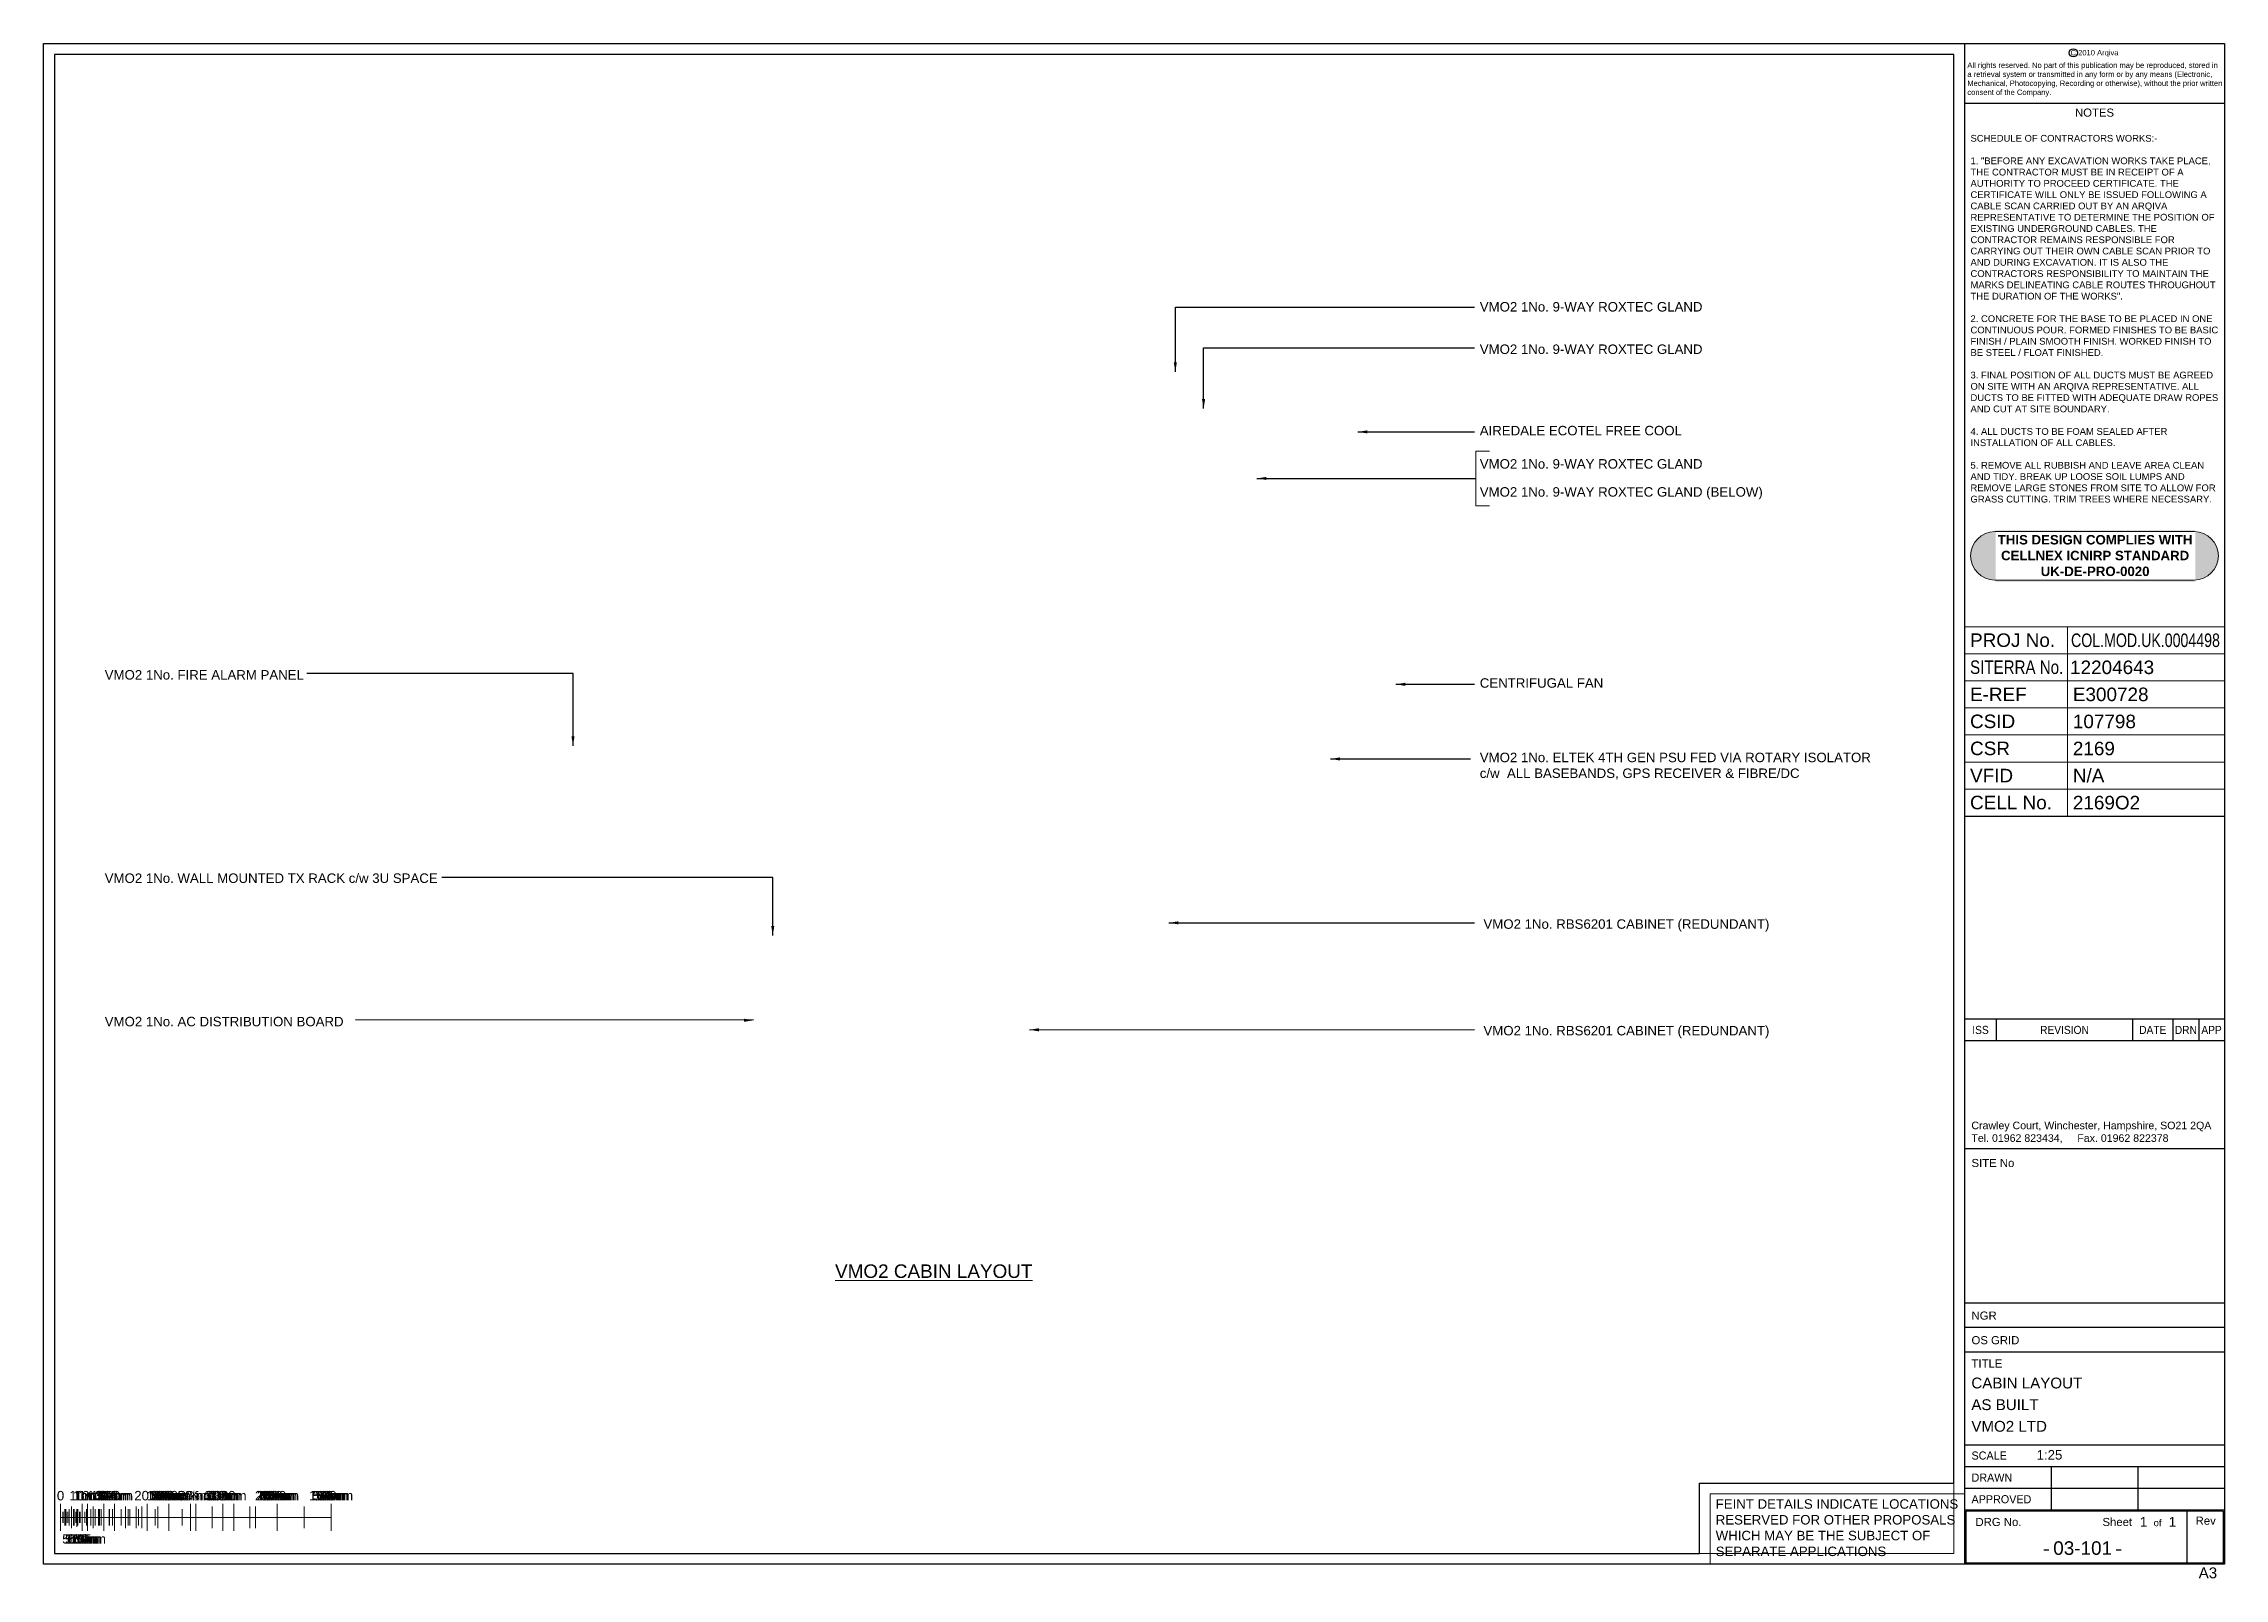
# Paper-space layout '03-101 VMO2 LTD CABIN LAYOUT' of a CAD drawing. Header units: millimetres. Extents: x 0 to 403, y -3 to 281.
import ezdxf
from ezdxf.enums import TextEntityAlignment as Align

# ---------------------------------------------------------------- set-up
doc = ezdxf.new("R2010")
doc.units = ezdxf.units.MM
doc.header["$LTSCALE"] = 30
doc.layers.add('ACAD ENTITIES HIDDEN', color=7, linetype='Continuous')
doc.layers.add('BORDER', color=7, linetype='Continuous', lineweight=25)
doc.layers.add('TEXT AND DIMENSIONS', color=7, linetype='Continuous', lineweight=13)
doc.layers.add('VIEWPORTS', color=7, linetype='Continuous', plot=False)
doc.styles.add('textstyle3', font='arial.ttf')
doc.styles.add('textstyle4', font='arial.ttf', dxfattribs={"width": 0.9})
doc.styles.add('textstyle5', font='arial.ttf', dxfattribs={"width": 0.95})
doc.dimstyles.new('QCADDimStyle', dxfattribs={"dimtxt": 1.75, "dimasz": 1.75, "dimexe": 1.75, "dimexo": 1.75, "dimgap": 0.75, "dimtad": 1, "dimtoh": 1, "dimzin": 12, "dimdsep": 46, "dimtxsty": 'Standard', "dimcen": 0.09, "dimclrt": 256, "dimazin": 3, "dimtfac": 1, "dimtdec": 4, "dimtofl": 0, "dimtmove": 2, "dimatfit": 3, "dimfxl": 1, "dimtolj": 1, "dimtzin": 0, "dimarcsym": 0})

# ---------------------------------------------------------------- blocks, each defined once
blk = doc.blocks.new('A3MAS')
at = {"layer": 'BORDER'}
for p, q in [((0, 281), (403, 281)), ((0, 0), (0, 281)), ((355, 281), (355, 0)), ((403, 281), (403, 0)), ((355, 270), (403, 270)), ((355, 138.24), (403, 138.24)), ((403, 100.74), (355, 100.74)), ((403, 96.74), (355, 96.74)), ((360.85, 100.74), (360.85, 96.74)), ((386.04, 100.74), (386.04, 96.74)), ((393.5, 100.74), (393.5, 96.74)), ((398.25, 100.74), (398.25, 96.74)), ((403, 76.74), (355, 76.74)), ((403, 48.21), (355, 48.21)), ((403, 43.71), (355, 43.71)), ((403, 39.21), (355, 39.21)), ((403, 22), (355, 22)), ((403, 18), (355, 18)), ((371, 18), (371, 10)), ((387, 18), (387, 10)), ((403, 14), (355, 14)), ((403, 10), (355, 10)), ((355.2, 9.8), (355.2, 0.2)), ((402.8, 9.8), (355.2, 9.8)), ((396.05, 9.8), (396.05, 0.2)), ((402.8, 9.8), (402.8, 0.2)), ((403, 0), (0, 0)), ((402.8, 0.2), (355.2, 0.2))]:
    blk.add_line(p, q, dxfattribs=at)
at = {"layer": 'BORDER', "const_width": 0.25}
for points in [[(369.61, 2.64), (370.61, 2.64)], [(382.95, 2.64), (383.95, 2.64)]]:
    blk.add_lwpolyline(points, dxfattribs=at)
at = {"layer": 'BORDER'}
blk.add_circle((375.08, 279.3), 0.764, dxfattribs=at)
at = {"layer": 'BORDER', "style": 'textstyle3'}
blk.add_text('NOTES', height=1.5, dxfattribs=at).set_placement((379, 267.5), align=Align.CENTER)
at = {"layer": 'BORDER'}
for s, style, width, p in [('ISS', 'textstyle4', 0.9, (357.93, 98.73)), ('REVISION', 'textstyle4', 0.9, (373.45, 98.73)), ('DATE', 'textstyle4', 0.9, (389.77, 98.73)), ('DRN', 'textstyle4', 0.9, (395.88, 98.73)), ('APP', 'textstyle4', 0.9, (400.63, 98.73)), ('DRAWN', 'textstyle5', 0.95, (360.03, 16)), ('APPROVED', 'textstyle5', 0.95, (361.8, 12))]:
    blk.add_text(s, height=1.5, dxfattribs=dict(at, style=style, width=width)).set_placement(p, align=Align.MIDDLE_CENTER)
at = {"layer": 'BORDER', "style": 'textstyle3'}
for s, p in [('SITE No', (356.27, 73.39)), ('NGR', (356.27, 45.19)), ('OS GRID', (356.27, 40.64)), ('TITLE', (356.27, 36.33)), ('DRG No.', (357, 7.05))]:
    blk.add_text(s, height=1.5, dxfattribs=at).set_placement(p)
at = {"layer": 'BORDER', "style": 'textstyle5', "width": 0.95}
blk.add_text('SCALE', height=1.5, dxfattribs=at).set_placement((356.27, 19.33))
at = {"layer": 'BORDER', "style": 'textstyle3'}
for s, height, p in [('Sheet', 1.5, (383.21, 7.83)), ('of', 1.25, (390.65, 7.67)), ('Rev', 1.5, (399.55, 8.03))]:
    blk.add_text(s, height=height, dxfattribs=at).set_placement(p, align=Align.MIDDLE)
for s, insert, char_height, attachment_point in [('C 2010 Arqiva', (379, 279.82), 1, 2), ('A3', (399.96, -1.61), 2, 5)]:
    blk.add_mtext(s, dxfattribs=dict(at, insert=insert, char_height=char_height, attachment_point=attachment_point))
at = {"layer": 'BORDER', "attachment_point": 1, "style": 'textstyle3'}
for s, insert, char_height, width in [('All rights reserved. No part of this publication may be reproduced, stored in a retrieval system or transmitted in any form or by any means (Electronic, Mechanical, Photocopying, Recording or otherwise), without the prior written consent of the Company.', (355.5, 277.51), 1, 47), ('Crawley Court, Winchester, Hampshire, SO21 2QA\\PTel. 01962 823434,     Fax. 01962 822378', (356.25, 81.78), 1.4, 45.75)]:
    blk.add_mtext(s, dxfattribs=dict(at, insert=insert, char_height=char_height, width=width))
at = {"layer": 'BORDER', "style": 'textstyle3'}
for tag, p, height in [('TITLE1', (356.24, 32.48), 2), ('TITLE2', (356.24, 28.48), 2), ('TITLE3', (356.24, 24.48), 2), ('SCALE', (368.3, 19.33), 1.75)]:
    blk.add_attdef(tag, p, '', height=height, dxfattribs=at)
for tag, height, p in [('SHTNO', 1.8, (388.07, 7.83)), ('SHTOF', 1.8, (393.4, 7.83)), ('USERIDCATEGORY', 2.5, (376.81, 2.98))]:
    blk.add_attdef(tag, text='', height=height, dxfattribs=at).set_placement(p, align=Align.MIDDLE)
blk = doc.blocks.new('*U37')
at = {"layer": 'TEXT AND DIMENSIONS'}
for p, q in [((0, 2.5), (0, -2.5)), ((0, 2.5), (0, -2.5)), ((0, 2.5), (0, -2.5)), ((0, 2.5), (0, -2.5)), ((0, 2.5), (0, -2.5)), ((0, 2.5), (0, -2.5)), ((0, 2.5), (0, -2.5)), ((0, 2.5), (0, -2.5)), ((0, 2.5), (0, -2.5)), ((0, 2.5), (0, -2.5)), ((0, 2.5), (0, -2.5)), ((0, 2.5), (0, -2.5)), ((0, 2.5), (0, -2.5)), ((0, 0), (40, 0)), ((0, 0), (50, 0)), ((0, 0), (40, 0)), ((0, 0), (40, 0)), ((0, 0), (50, 0)), ((0, 0), (50, 0)), ((0, 0), (50, 0)), ((0, 0), (40, 0)), ((0, 0), (50, 0)), ((0, 0), (50, 0)), ((0, 0), (50, 0)), ((0, 0), (40, 0)), ((0, 0), (40, 0)), ((0, 0), (50, 0)), ((0, 0), (40, 0)), ((0, 0), (40, 0)), ((0, 0), (40, 0)), ((0, 0), (40, 0)), ((0.4, 1), (0.4, -1)), ((0.5, 1), (0.5, -1)), ((0.8, 1.5), (0.8, -1.5)), ((0.8, 1.5), (0.8, -1.5)), ((0.8, 1), (0.8, -1)), ((1, 1.5), (1, -1.5)), ((1, 1.5), (1, -1.5)), ((1, 1.5), (1, -1.5)), ((1, 1.5), (1, -1.5)), ((1, 1.5), (1, -1.5)), ((1, 1), (1, -1)), ((1.2, 1), (1.2, -1)), ((1.5, 1), (1.5, -1)), ((1.6, 1.5), (1.6, -1.5)), ((1.6, 1.5), (1.6, -1.5)), ((1.6, 1), (1.6, -1)), ((2, 2), (2, -2)), ((2, 2), (2, -2)), ((2, 2), (2, -2)), ((2, 2), (2, -2)), ((2, 2), (2, -2)), ((2, 1.5), (2, -1.5)), ((2, 1.5), (2, -1.5)), ((2, 1.5), (2, -1.5)), ((2, 1.5), (2, -1.5)), ((2, 1), (2, -1)), ((2.4, 1.5), (2.4, -1.5)), ((2.4, 1.5), (2.4, -1.5)), ((2.4, 1), (2.4, -1)), ((2.5, 1.5), (2.5, -1.5)), ((2.5, 1.5), (2.5, -1.5)), ((2.8, 1), (2.8, -1)), ((3, 1.5), (3, -1.72)), ((3, 1.5), (3, -1.72)), ((3, 1.5), (3, -1.72)), ((3, 1.5), (3, -1.72)), ((3, 1.5), (3, -1.72)), ((3, 1), (3, -1)), ((3.2, 1.5), (3.2, -1.5)), ((3.2, 1.5), (3.2, -1.5)), ((3.2, 1), (3.2, -1)), ((3.5, 1), (3.5, -1)), ((3.6, 1), (3.6, -1)), ((4, 2.5), (4, -2.5)), ((4, 2.5), (4, -2.5)), ((4, 2.5), (4, -2.5)), ((4, 2), (4, -2)), ((4, 2), (4, -2)), ((4, 2), (4, -2)), ((4, 2), (4, -2)), ((4, 2), (4, -2)), ((4, 2), (4, -2)), ((4, 2), (4, -2)), ((4, 1), (4, -1)), ((4.5, 1), (4.5, -1)), ((4.8, 1.5), (4.8, -1.5)), ((4.8, 1.5), (4.8, -1.5)), ((5, 2.5), (5, -2.5)), ((5, 2.5), (5, -2.5)), ((5, 1.5), (5, -1.5)), ((5, 1.5), (5, -1.5)), ((5, 1.5), (5, -1.5)), ((5, 1.5), (5, -1.5)), ((5, 1.5), (5, -1.5)), ((5.6, 1.5), (5.6, -1.5)), ((5.6, 1.5), (5.6, -1.5)), ((6, 2), (6, -2)), ((6, 2), (6, -2)), ((6, 2), (6, -2)), ((6, 2), (6, -2)), ((6, 2), (6, -2)), ((6, 1.5), (6, -1.5)), ((6, 1.5), (6, -1.5)), ((6, 1.5), (6, -1.5)), ((6, 1.5), (6, -1.5)), ((6.4, 1.5), (6.4, -1.5)), ((6.4, 1.5), (6.4, -1.5)), ((7, 1.5), (7, -1.5)), ((7, 1.5), (7, -1.5)), ((7, 1.5), (7, -1.5)), ((7, 1.5), (7, -1.5)), ((7, 1.5), (7, -1.5)), ((7.2, 1.5), (7.2, -1.5)), ((7.2, 1.5), (7.2, -1.5)), ((7.5, 1.5), (7.5, -1.5)), ((7.5, 1.5), (7.5, -1.5)), ((8, 2.5), (8, -2.5)), ((8, 2.5), (8, -2.5)), ((8, 2), (8, -2)), ((8, 2), (8, -2)), ((8, 2), (8, -2)), ((8, 2), (8, -2)), ((8, 2), (8, -2)), ((8, 2), (8, -2)), ((8, 2), (8, -2)), ((8, 2), (8, -2)), ((9, 1.5), (9, -1.5)), ((9, 1.5), (9, -1.5)), ((9.07, 1.5), (9.07, -1.5)), ((9.07, 1.5), (9.07, -1.5)), ((9.07, 1.5), (9.07, -1.5)), ((9.6, 1.5), (9.6, -1.5)), ((10, 2.5), (10, -2.5)), ((10, 2.5), (10, -2.5)), ((10, 2.5), (10, -2.5)), ((10, 2.5), (10, -2.5)), ((10, 2.5), (10, -2.5)), ((10, 2.5), (10, -2.5)), ((10, 2.5), (10, -2.5)), ((10, 2), (10, -2)), ((10, 2), (10, -2)), ((10, 1.5), (10, -1.5)), ((10, 1.5), (10, -1.5)), ((10, 1.5), (10, -1.5)), ((10, 1.5), (10, -1.5)), ((10, 1.5), (10, -1.5)), ((11.2, 1.5), (11.2, -1.5)), ((12, 2), (12, -2)), ((12, 2), (12, -2)), ((12, 2), (12, -2)), ((12, 2), (12, -2)), ((12, 2), (12, -2)), ((12, 2), (12, -2)), ((12, 2), (12, -2)), ((12, 2), (12, -2)), ((12, 2), (12, -2)), ((12.5, 1.5), (12.5, -1.5)), ((12.5, 1.5), (12.5, -1.5)), ((12.8, 1.5), (12.8, -1.5)), ((14, 2), (14, -2)), ((14, 2), (14, -2)), ((14, 2), (14, -2)), ((14, 2), (14, -2)), ((14, 2), (14, -2)), ((14, 1.5), (14, -1.5)), ((14, 1.5), (14, -1.5)), ((14, 1.5), (14, -1.5)), ((14, 1.5), (14, -1.5)), ((14, 1.5), (14, -1.5)), ((14.4, 1.5), (14.4, -1.5)), ((15, 2), (15, -2)), ((15, 2), (15, -2)), ((16, 2.5), (16, -2.5)), ((16, 2), (16, -2)), ((16, 2), (16, -2)), ((16, 2), (16, -2)), ((16, 2), (16, -2)), ((16, 2), (16, -2)), ((16, 2), (16, -2)), ((16, 2), (16, -2)), ((16, 2), (16, -2)), ((16, 2), (16, -2)), ((17.5, 1.5), (17.5, -1.5)), ((17.5, 1.5), (17.5, -1.5)), ((18, 2), (18, -2)), ((18, 2), (18, -2)), ((18, 2), (18, -2)), ((18, 2), (18, -2)), ((18, 2), (18, -2)), ((18, 1.5), (18, -1.5)), ((18, 1.5), (18, -1.5)), ((18, 1.5), (18, -1.5)), ((18, 1.5), (18, -1.5)), ((18, 1.5), (18, -1.5)), ((20, 2.5), (20, -2.5)), ((20, 2.5), (20, -2.5)), ((20, 2.5), (20, -2.5)), ((20, 2.5), (20, -2.5)), ((20, 2.5), (20, -2.5)), ((20, 2.5), (20, -2.5)), ((20, 2.5), (20, -2.5)), ((20, 2.5), (20, -2.5)), ((20, 2.5), (20, -2.5)), ((20, 2.5), (20, -2.5)), ((20, 2), (20, -2)), ((20, 2), (20, -2)), ((20, 2), (20, -2)), ((22.5, 1.5), (22.5, -1.5)), ((22.5, 1.5), (22.5, -1.5)), ((24, 2.5), (24, -2.5)), ((24, 2), (24, -2)), ((24, 2), (24, -2)), ((24, 2), (24, -2)), ((25, 2.5), (25, -2.5)), ((25, 2.5), (25, -2.5)), ((28, 2), (28, -2)), ((28, 2), (28, -2)), ((28, 2), (28, -2)), ((30, 2.5), (30, -2.5)), ((30, 2.5), (30, -2.5)), ((30, 2), (30, -2)), ((30, 2), (30, -2)), ((32, 2.5), (32, -2.5)), ((32, 2), (32, -2)), ((32, 2), (32, -2)), ((32, 2), (32, -2)), ((35, 2), (35, -2)), ((35, 2), (35, -2)), ((36, 2), (36, -2)), ((36, 2), (36, -2)), ((36, 2), (36, -2)), ((40, 2.5), (40, -2.5)), ((40, 2.5), (40, -2.5)), ((40, 2.5), (40, -2.5)), ((40, 2.5), (40, -2.5)), ((40, 2.5), (40, -2.5)), ((40, 2.5), (40, -2.5)), ((40, 2.5), (40, -2.5)), ((40, 2.5), (40, -2.5)), ((40, 2.5), (40, -2.5)), ((40, 2.5), (40, -2.5)), ((40, 2.5), (40, -2.5)), ((40, 2), (40, -2)), ((40, 2), (40, -2)), ((45, 2), (45, -2)), ((45, 2), (45, -2)), ((50, 2.5), (50, -2.5)), ((50, 2.5), (50, -2.5)), ((50, 2.5), (50, -2.5)), ((50, 2.5), (50, -2.5))]:
    blk.add_line(p, q, dxfattribs=at)
at = {"layer": 'TEXT AND DIMENSIONS', "flags": 128}
for points in [[(0, 2.5), (0, -2.5)], [(0, 2.5), (0, -2.5)], [(0, 2.5), (0, -2.5)], [(0, 2.5), (0, -2.5)], [(0, 2.5), (0, -2.5)], [(0, 2.5), (0, -2.5)], [(0, 2.5), (0, -2.5)], [(0, 0), (50, 0)], [(0, 0), (40, 0)], [(1, 1.5), (1, -1.5)], [(1, 1.5), (1, -1.5)], [(1, 1.5), (1, -1.5)], [(2, 1.5), (2, -1.5)], [(2, 1.5), (2, -1.5)], [(2, 1.5), (2, -1.5)], [(3, 1.5), (3, -1.5)], [(3, 1.5), (3, -1.5)], [(3, 1.5), (3, -1.5)], [(4, 2), (4, -2)], [(4, 1.5), (4, -1.5)], [(4, 1.5), (4, -1.5)], [(4, 1.5), (4, -1.5)], [(5, 2), (5, -2)], [(5, 2), (5, -2)], [(5, 2), (5, -2)], [(6, 1.5), (6, -1.5)], [(6, 1.5), (6, -1.5)], [(6, 1.5), (6, -1.5)], [(7, 1.5), (7, -1.5)], [(7, 1.5), (7, -1.5)], [(7, 1.5), (7, -1.5)], [(8, 2), (8, -2)], [(8, 1.5), (8, -1.5)], [(8, 1.5), (8, -1.5)], [(8, 1.5), (8, -1.5)], [(9, 1.5), (9, -1.5)], [(9, 1.5), (9, -1.5)], [(9, 1.5), (9, -1.5)], [(10, 2.5), (10, -2.5)], [(10, 2.5), (10, -2.5)], [(10, 2.5), (10, -2.5)], [(12, 2), (12, -2)], [(16, 2), (16, -2)], [(20, 2.5), (20, -2.5)], [(20, 2.5), (20, -2.5)], [(20, 2.5), (20, -2.5)], [(20, 2.5), (20, -2.5)], [(25, 2.5), (25, -2.5)], [(30, 2.5), (30, -2.5)], [(40, 2.5), (40, -2.5)], [(40, 2.5), (40, -2.5)], [(40, 2.5), (40, -2.5)], [(50, 2.5), (50, -2.5)], [(50, 2.5), (50, -2.5)], [(50, 2.5), (50, -2.5)], [(50, 2.5), (50, -2.5)], [(50, 2.5), (50, -2.5)]]:
    blk.add_lwpolyline(points, dxfattribs=at)
at = {"layer": 'TEXT AND DIMENSIONS'}
for points in [[(1, 1.5), (1, -1.5)], [(1, 1.5), (1, -1.5)], [(1, 1.5), (1, -1.5)], [(1, 1.5), (1, -1.5)], [(2, 1.5), (2, -1.5)], [(2, 1.5), (2, -1.5)], [(2, 1.5), (2, -1.5)], [(2, 1.5), (2, -1.5)], [(3, 1.5), (3, -1.5)], [(3, 1.5), (3, -1.5)], [(3, 1.5), (3, -1.5)], [(3, 1.5), (3, -1.5)], [(4, 1.5), (4, -1.5)], [(4, 1.5), (4, -1.5)], [(4, 1.5), (4, -1.5)], [(4, 1.5), (4, -1.5)], [(5, 2), (5, -2)], [(5, 2), (5, -2)], [(5, 2), (5, -2)], [(5, 2), (5, -2)], [(6, 1.5), (6, -1.5)], [(6, 1.5), (6, -1.5)], [(6, 1.5), (6, -1.5)], [(6, 1.5), (6, -1.5)], [(7, 1.5), (7, -1.5)], [(7, 1.5), (7, -1.5)], [(7, 1.5), (7, -1.5)], [(7, 1.5), (7, -1.5)], [(8, 1.5), (8, -1.5)], [(8, 1.5), (8, -1.5)], [(8, 1.5), (8, -1.5)], [(8, 1.5), (8, -1.5)], [(9, 1.5), (9, -1.5)], [(9, 1.5), (9, -1.5)], [(9, 1.5), (9, -1.5)], [(9, 1.5), (9, -1.5)], [(10, 2.5), (10, -2.5)], [(10, 2.5), (10, -2.5)], [(12, 1.5), (12, -1.5)], [(12, 1.5), (12, -1.5)], [(12, 1.5), (12, -1.5)], [(12, 1.5), (12, -1.5)], [(12, 1.5), (12, -1.5)], [(14, 1.5), (14, -1.5)], [(14, 1.5), (14, -1.5)], [(14, 1.5), (14, -1.5)], [(14, 1.5), (14, -1.5)], [(14, 1.5), (14, -1.5)], [(16, 1.5), (16, -1.5)], [(16, 1.5), (16, -1.5)], [(16, 1.5), (16, -1.5)], [(16, 1.5), (16, -1.5)], [(16, 1.5), (16, -1.5)], [(18, 1.5), (18, -1.5)], [(18, 1.5), (18, -1.5)], [(18, 1.5), (18, -1.5)], [(18, 1.5), (18, -1.5)], [(18, 1.5), (18, -1.5)], [(20, 2.5), (20, -2.5)], [(24, 2), (24, -2)], [(25, 2.5), (25, -2.5)], [(25, 2), (25, -2)], [(25, 2), (25, -2)], [(25, 2), (25, -2)], [(25, 2), (25, -2)], [(25, 2), (25, -2)], [(28, 2), (28, -2)], [(30, 2.5), (30, -2.5)], [(30, 2.5), (30, -2.5)], [(32, 2), (32, -2)], [(36, 2), (36, -2)], [(40, 2.5), (40, -2.5)], [(40, 2.5), (40, -2.5)]]:
    blk.add_lwpolyline(points, dxfattribs=at)
at = {"layer": 'TEXT AND DIMENSIONS', "char_height": 1.75, "attachment_point": 5, "style": 'textstyle3'}
for s, insert in [('0', (0, 4)), ('0', (0, 4)), ('0', (0, 4)), ('0', (0, 4)), ('0', (0, 4)), ('0', (0, 4)), ('0', (0, 4)), ('0', (0, 4)), ('0', (0, 4)), ('0', (0, 4)), ('0', (0, 4)), ('0', (0, 4)), ('0', (0, 4)), ('0', (0, 4)), ('0', (0, 4)), ('0', (0, 4)), ('0', (0, 4)), ('0', (0, 4)), ('0', (0, 4)), ('0', (0, 4)), ('10m', (4, 4)), ('1m', (4, 4)), ('10m', (5, 4)), ('1m', (5, 4)), ('100m', (8, 4)), ('10m', (8, 4)), ('50mm', (10, 4)), ('20mm', (10, 4)), ('10mm', (10, 4)), ('500m', (10, 4)), ('100m', (10, 4)), ('0.1m', (10, 4)), ('0.2m', (10, 4)), ('0.5m', (10, 4)), ('50m', (10, 4)), ('10m', (10, 4)), ('5m', (10, 4)), ('1m', (10, 4)), ('20m', (16, 4)), ('100mm', (20, 4)), ('1000m', (20, 4)), ('20mm', (20, 4)), ('500m', (20, 4)), ('200m', (20, 4)), ('250m', (20, 4)), ('100m', (20, 4)), ('0.2m', (20, 4)), ('0.5m', (20, 4)), ('50m', (20, 4)), ('20m', (20, 4)), ('10m', (20, 4)), ('5m', (20, 4)), ('2m', (20, 4)), ('1m', (20, 4)), ('50mm', (25, 4)), ('30m', (24, 4)), ('0.5m', (25, 4)), ('50m', (25, 4)), ('5m', (25, 4)), ('30mm', (30, 4)), ('300m', (30, 4)), ('0.3m', (30, 4)), ('30m', (30, 4)), ('3m', (30, 4)), ('40m', (32, 4)), ('200mm', (40, 4)), ('2000m', (40, 4)), ('1000m', (40, 4)), ('40mm', (40, 4)), ('400m', (40, 4)), ('500m', (40, 4)), ('200m', (40, 4)), ('100m', (40, 4)), ('0.4m', (40, 4)), ('40m', (40, 4)), ('50m', (40, 4)), ('20m', (40, 4)), ('10m', (40, 4)), ('4m', (40, 4)), ('2m', (40, 4)), ('1m', (40, 4)), ('100mm', (50, 4)), ('50mm', (50, 4)), ('500m', (50, 4)), ('100m', (50, 4)), ('0.5m', (50, 4)), ('50m', (50, 4)), ('10m', (50, 4)), ('5m', (50, 4)), ('1m', (50, 4)), ('5m', (2, -4)), ('5m', (2.5, -4)), ('100m', (4, -4)), ('0.1m', (4, -4)), ('50m', (4, -4)), ('10mm', (5, -4)), ('0.1m', (5, -4)), ('0.5m', (5, -4)), ('5mm', (5, -4)), ('5m', (4, -4)), ('50m', (5, -4)), ('5m', (5, -4))]:
    blk.add_mtext(s, dxfattribs=dict(at, insert=insert))

psp = doc.layouts.new('03-101 VMO2 LTD CABIN LAYOUT')

# ---------------------------------------------------------------- hatches: boundary and pattern name
at = {"layer": 'TEXT AND DIMENSIONS', "transparency": 33554687}
h = psp.add_hatch(color=3, dxfattribs=at)
edge = h.paths.add_edge_path(flags=0)
edge.add_arc((397.42, 186.34), 4.47, 270, 450)
edge.add_line((397.42, 190.81), (360.58, 190.81))
edge.add_arc((360.58, 186.34), 4.47, 90, 270)
edge.add_line((360.58, 181.87), (397.42, 181.87))
h.paths.add_polyline_path([(360.74, 181.56), (397.61, 181.56), (397.61, 191.06), (360.74, 191.06)], flags=0)

# ---------------------------------------------------------------- linework, layer by layer
at = {"layer": 'TEXT AND DIMENSIONS'}
for p, q in [((355, 173.24), (403, 173.24)), ((374, 163.24), (374, 173.24)), ((355, 168.24), (403, 168.24)), ((355, 163.24), (403, 163.24)), ((374, 158.24), (374, 163.24)), ((355, 158.24), (403, 158.24)), ((374, 153.24), (374, 158.24)), ((355, 153.24), (403, 153.24)), ((374, 148.24), (374, 153.24)), ((355, 148.24), (403, 148.24)), ((374, 143.24), (374, 148.24)), ((355, 143.24), (403, 143.24)), ((374, 138.24), (374, 143.24)), ((355, 13), (308, 13)), ((308, 13), (308, 0))]:
    psp.add_line(p, q, dxfattribs=at)
psp.add_lwpolyline([(267.2, 205.68), (264.7, 205.68), (264.7, 195.61), (267.2, 195.61)], dxfattribs=at)
at = {"layer": 'TEXT AND DIMENSIONS', "color": 3}
psp.add_lwpolyline([(360.58, 181.87, -1), (360.58, 190.81), (397.42, 190.81, -1), (397.42, 181.87)], format="xyb", close=True, dxfattribs=at)
at = {"layer": 'VIEWPORTS'}
psp.add_lwpolyline([(306, 15), (353, 15), (353, 279), (2, 279), (2, 2), (306, 2)], close=True, dxfattribs=at)

# ---------------------------------------------------------------- block references
at = {"layer": 'BORDER'}
psp.add_blockref('A3MAS', (0, 0), dxfattribs=at).add_auto_attribs({'USERIDCATEGORY': '03-101', 'SCALE': '1:25', 'SHTNO': '1', 'SHTOF': '1', 'TITLE1': 'CABIN LAYOUT', 'TITLE2': 'AS BUILT', 'TITLE3': 'VMO2 LTD'})
at = {"layer": 'TEXT AND DIMENSIONS'}
psp.add_blockref('*U37', (3.13, 8.65), dxfattribs=at)

# ---------------------------------------------------------------- texts
at = {"layer": 'ACAD ENTITIES HIDDEN', "insert": (356.08, 264.13), "char_height": 1.25, "width": 46, "attachment_point": 1, "style": 'textstyle3'}
psp.add_mtext('SCHEDULE OF CONTRACTORS WORKS:-\\P\\P1. "BEFORE ANY EXCAVATION WORKS TAKE PLACE, THE CONTRACTOR MUST BE IN RECEIPT OF A AUTHORITY TO PROCEED CERTIFICATE. THE CERTIFICATE WILL ONLY BE ISSUED FOLLOWING A CABLE SCAN CARRIED OUT BY AN ARQIVA REPRESENTATIVE TO DETERMINE THE POSITION OF EXISTING UNDERGROUND CABLES. THE CONTRACTOR REMAINS RESPONSIBLE FOR CARRYING OUT THEIR OWN CABLE SCAN PRIOR TO AND DURING EXCAVATION. IT IS ALSO THE CONTRACTORS RESPONSIBILITY TO MAINTAIN THE MARKS DELINEATING CABLE ROUTES THROUGHOUT THE DURATION OF THE WORKS".\\P\\P2. CONCRETE FOR THE BASE TO BE PLACED IN ONE CONTINUOUS POUR. FORMED FINISHES TO BE BASIC FINISH / PLAIN SMOOTH FINISH. WORKED FINISH TO BE STEEL / FLOAT FINISHED.\\P\\P3. FINAL POSITION OF ALL DUCTS MUST BE AGREED ON SITE WITH AN ARQIVA REPRESENTATIVE. ALL DUCTS TO BE FITTED WITH ADEQUATE DRAW ROPES AND CUT AT SITE BOUNDARY.\\P\\P4. ALL DUCTS TO BE FOAM SEALED AFTER INSTALLATION OF ALL CABLES.\\P\\P5. REMOVE ALL RUBBISH AND LEAVE AREA CLEAN AND TIDY. BREAK UP LOOSE SOIL LUMPS AND REMOVE LARGE STONES FROM SITE TO ALLOW FOR GRASS CUTTING. TRIM TREES WHERE NECESSARY.', dxfattribs=at)
at = {"layer": 'TEXT AND DIMENSIONS', "style": 'textstyle3'}
psp.add_text('12204643', height=2.5, dxfattribs=at).set_placement((374.48, 164.49))
for s, insert, char_height, width, attachment_point in [('VMO2 1No. 9-WAY ROXTEC GLAND', (265.4, 233.24), 1.75, 41.0494, 1), ('VMO2 1No. 9-WAY ROXTEC GLAND', (265.4, 225.4), 1.75, 41.0494, 1), ('AIREDALE ECOTEL FREE COOL', (265.4, 210.36), 1.75, 37.2904, 1), ('VMO2 1No. 9-WAY ROXTEC GLAND', (265.4, 204.21), 1.75, 41.0494, 1), ('VMO2 1No. 9-WAY ROXTEC GLAND (BELOW)', (265.4, 199.03), 1.75, 52.2286, 1), ('{\\W0.75;COL.MOD.UK.0004498}', (374.66, 171.99), 2.5, 36.8717, 1), ('VMO2 1No. FIRE ALARM PANEL', (11.29, 165.23), 1.75, 36.7484, 1), ('CENTRIFUGAL FAN', (265.4, 163.72), 1.75, 22.6362, 1), ('VMO2 1No. ELTEK 4TH GEN PSU FED VIA ROTARY ISOLATOR c/w  ALL BASEBANDS, GPS RECEIVER & FIBRE/DC', (265.4, 149.96), 1.75, 72.2593, 1), ('\\pxql;VMO2 1No. WALL MOUNTED TX RACK c/w 3U SPACE', (11.29, 127.65), 1.75, 61.4251, 1), ('\\pxql; VMO2 1No. RBS6201 CABINET (REDUNDANT)', (265.4, 119.17), 1.75, 53.4546, 1), ('VMO2 1No. AC DISTRIBUTION BOARD', (11.29, 101.15), 1.75, 44.0361, 1), ('\\pxql; VMO2 1No. RBS6201 CABINET (REDUNDANT)', (265.4, 99.47), 1.75, 53.4546, 1), ('{\\L VMO2 CABIN LAYOUT}', (164.01, 55.4), 2.5, 95.1331, 2), ('FEINT DETAILS INDICATE LOCATIONS RESERVED FOR OTHER PROPOSALS WHICH MAY BE THE SUBJECT OF SEPARATE APPLICATIONS', (309, 12), 1.75, 48.6012, 1)]:
    psp.add_mtext(s, dxfattribs=dict(at, insert=insert, char_height=char_height, width=width, attachment_point=attachment_point))
at = {"layer": 'TEXT AND DIMENSIONS', "color": 3, "insert": (361.2, 190.19), "char_height": 1.75, "width": 35.8233, "attachment_point": 1, "style": 'textstyle3'}
psp.add_mtext('\\pxqc;{\\fArial|b1|i0|c0|p34;THIS DESIGN COMPLIES WITH\\PCELLNEX ICNIRP STANDARD\\PUK-DE-PRO-0020} ', dxfattribs=at)
at = {"layer": 'TEXT AND DIMENSIONS', "char_height": 2.5, "attachment_point": 4, "style": 'textstyle3'}
for s, insert in [('PROJ No.', (356, 170.74)), ('{\\W0.8;SITERRA No.}', (356, 165.74)), ('E-REF', (356, 160.74)), ('CSID', (356, 155.74)), ('CSR', (356, 150.74)), ('VFID', (356, 145.74)), ('CELL No.', (356, 140.74))]:
    psp.add_mtext(s, dxfattribs=dict(at, insert=insert))
at = {"layer": 'TEXT AND DIMENSIONS', "style": 'textstyle3'}
for tag, p in [('E300728', (375, 159.49)), ('107798', (375, 154.49)), ('2169', (375, 149.49)), ('N/A', (375, 144.49)), ('2169O2', (375, 139.49))]:
    psp.add_attdef(tag, p, '', height=2.5, dxfattribs=at)

# ---------------------------------------------------------------- leaders
at = {"layer": 'TEXT AND DIMENSIONS'}
for points in [[(209.14, 220.36), (209.14, 232.3), (264.42, 232.3)], [(214.36, 213.55), (214.36, 224.77), (264.42, 224.77)], [(242.87, 209.25), (250.95, 209.25), (264.42, 209.25)], [(224.23, 200.65), (250.89, 200.65), (264.7, 200.65)], [(97.83, 151.23), (97.83, 164.57), (48.63, 164.57)], [(249.88, 162.6), (258.72, 162.6), (264.42, 162.6)], [(237.82, 148.81), (242.88, 148.81), (263.69, 148.81)], [(134.75, 116.2), (134.75, 126.91), (73.6, 126.91)], [(207.96, 118.52), (264.41, 118.52)], [(131.16, 100.51), (57.65, 100.57)], [(182.17, 98.75), (264.41, 98.83)]]:
    psp.add_leader(points, dimstyle='QCADDimStyle', dxfattribs=at)

# ---------------------------------------------------------------- viewports
at = {"layer": 'VIEWPORTS', "view_target_point": (342080.68, 58555.41)}
psp.add_viewport(center=(177.5, 140.5), size=(351, 277), view_center_point=(0, 0), view_height=6925.0003, status=4, dxfattribs=at)
at = {"layer": 'VIEWPORTS'}
psp.add_viewport(center=(379, 117.49), size=(48, 41.5), view_center_point=(24, 16.7), view_height=41.5, dxfattribs=at)
psp.add_viewport(center=(379, 38.37), size=(48, 76.739), view_center_point=(24, -50.12), view_height=76.739, status=3, dxfattribs=at)

doc.saveas('drawing.dxf')
